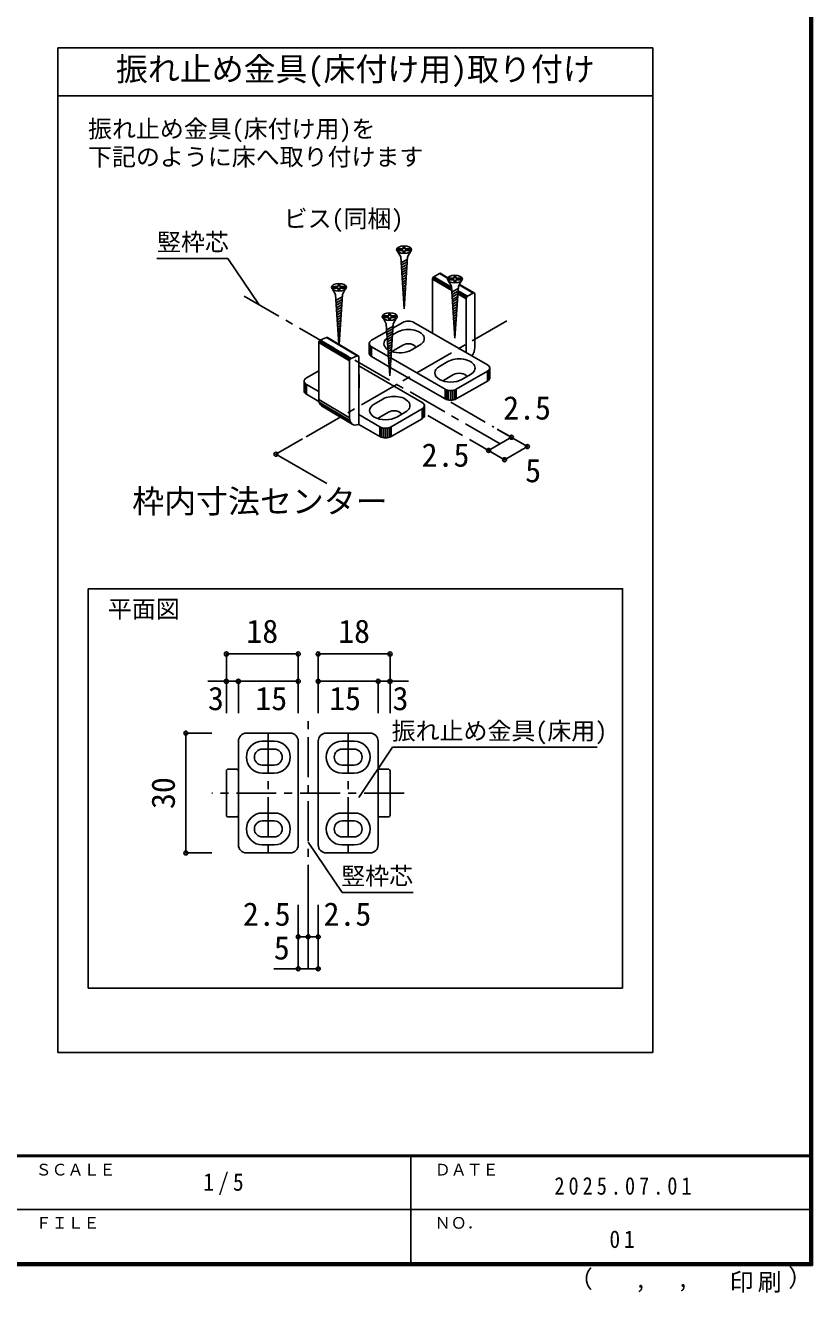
# Model space of a CAD drawing. Units: millimetres, scale not verified, with parts at other scales. Extents: x -584 to 586, y -431 to 418.
# Drawn here: x 290.1 to 586, y -430.7 to 45.5 of the extents above; entities that cross this region are included whole.
import ezdxf
from ezdxf.enums import TextEntityAlignment as Align

# ---------------------------------------------------------------- set-up
doc = ezdxf.new("R2010")
doc.units = ezdxf.units.MM
doc.header["$LTSCALE"] = 3
doc.header["$PDMODE"] = 32
doc.header["$PDSIZE"] = 1.5
doc.linetypes.add('CHAIN1', pattern=[8, 5, -1, 1, -1])
for name, color, linetype in [('0-7_金物', 7, 'Continuous'), ('0-A_文字', 3, 'Continuous'), ('0-B_寸法', 7, 'Continuous'), ('1-4_枠', 4, 'CHAIN1'), ('1-7_金物', 7, 'Continuous'), ('1-A_文字', 7, 'Continuous'), ('1-B_寸法', 7, 'Continuous'), ('F-1_枠', 6, 'Continuous'), ('F-A_文字', 7, 'Continuous')]:
    doc.layers.add(name, color=color, linetype=linetype)
doc.styles.add('ＭＳ ゴシック', font='')
doc.styles.get('ＭＳ ゴシック').set_extended_font_data('MS Gothic')

msp = doc.modelspace()

# ---------------------------------------------------------------- linework, layer by layer
at = {"layer": '0-7_金物'}
for p, q in [((432.157, -37.601), (432.777, -37.601)), ((432.157, -38.511), (432.157, -37.601)), ((432.777, -38.511), (432.777, -37.601)), ((430.076, -39.574), (431.171, -41.47)), ((430.139, -38.511), (430.139, -39.131)), ((430.139, -38.511), (432.157, -38.511)), ((430.139, -39.131), (432.157, -39.131)), ((432.467, -61.041), (431.171, -41.47)), ((433.701, -42.414), (431.322, -43.761)), ((432.157, -40.041), (432.157, -39.131)), ((432.157, -40.041), (432.777, -40.041)), ((432.467, -61.041), (433.764, -41.47)), ((432.777, -38.511), (434.795, -38.511)), ((432.777, -39.131), (434.795, -39.131)), ((432.777, -40.041), (432.777, -39.131)), ((434.858, -39.574), (433.764, -41.47)), ((434.795, -39.131), (434.795, -38.511)), ((433.636, -43.391), (431.382, -44.667)), ((433.572, -44.368), (431.442, -45.574)), ((433.507, -45.345), (431.502, -46.48)), ((433.442, -46.322), (431.562, -47.386)), ((433.377, -47.299), (431.623, -48.292)), ((407.67, -52.648), (407.67, -51.738)), ((407.67, -51.738), (408.291, -51.738)), ((408.291, -52.648), (408.291, -51.738)), ((433.313, -48.276), (431.683, -49.199)), ((433.248, -49.253), (431.743, -50.105)), ((433.183, -50.229), (431.803, -51.011)), ((433.119, -51.206), (431.863, -51.917)), ((433.054, -52.183), (431.923, -52.824)), ((443.074, -70.118), (443.074, -49.91)), ((450.37, -54.122), (443.074, -49.91)), ((450.358, -53.936), (443.092, -49.741)), ((450.344, -53.719), (443.145, -49.562)), ((450.328, -53.486), (443.229, -49.387)), ((450.313, -53.253), (443.339, -49.226)), ((450.298, -53.035), (443.467, -49.091)), ((445.725, -47.766), (443.604, -48.991)), ((450.286, -52.849), (443.604, -48.991)), ((448.799, -49.541), (445.725, -47.766)), ((448.854, -49.435), (445.863, -47.708)), ((448.895, -49.372), (445.99, -47.695)), ((448.91, -49.351), (446.1, -47.729)), ((449.168, -50.597), (450.262, -52.492)), ((449.231, -49.533), (449.231, -50.154)), ((449.231, -49.533), (451.249, -49.533)), ((449.231, -50.154), (451.249, -50.154)), ((451.249, -48.624), (451.869, -48.624)), ((451.249, -49.533), (451.249, -48.624)), ((451.249, -51.063), (451.249, -50.154)), ((451.249, -51.063), (451.869, -51.063)), ((451.869, -49.533), (451.869, -48.624)), ((451.869, -49.533), (453.887, -49.533)), ((451.869, -50.154), (453.887, -50.154)), ((451.869, -51.063), (451.869, -50.154)), ((453.95, -50.597), (452.856, -52.492)), ((458.453, -55.115), (453.119, -52.035)), ((458.591, -55.056), (453.179, -51.932)), ((458.718, -55.044), (453.217, -51.867)), ((458.828, -55.078), (453.229, -51.845)), ((453.887, -50.154), (453.887, -49.533)), ((405.589, -53.711), (406.684, -55.607)), ((405.653, -52.648), (407.67, -52.648)), ((405.653, -52.648), (405.653, -53.268)), ((405.653, -53.268), (407.67, -53.268)), ((407.928, -74.388), (406.684, -55.607)), ((409.215, -56.552), (406.836, -57.898)), ((407.67, -54.178), (407.67, -53.268)), ((407.67, -54.178), (408.291, -54.178)), ((408.029, -74.448), (409.277, -55.607)), ((408.291, -52.648), (410.309, -52.648)), ((410.372, -53.711), (409.277, -55.607)), ((410.309, -53.268), (410.309, -52.648)), ((432.989, -53.16), (431.983, -53.73)), ((432.924, -54.137), (432.043, -54.636)), ((432.86, -55.114), (432.103, -55.542)), ((432.795, -56.091), (432.163, -56.449)), ((432.73, -57.068), (432.223, -57.355)), ((451.559, -72.064), (450.262, -52.492)), ((452.793, -53.437), (450.414, -54.784)), ((452.728, -54.414), (450.474, -55.69)), ((452.664, -55.391), (450.534, -56.596)), ((452.599, -56.368), (450.594, -57.503)), ((451.559, -72.064), (452.856, -52.492)), ((455.802, -57.258), (452.66, -55.444)), ((455.82, -57.089), (452.671, -55.272)), ((455.873, -56.911), (452.685, -55.07)), ((455.957, -56.735), (452.699, -54.854)), ((456.067, -56.575), (452.713, -54.639)), ((456.195, -56.44), (452.727, -54.437)), ((456.332, -56.34), (452.738, -54.265)), ((458.453, -55.115), (456.332, -56.34)), ((458.984, -55.421), (458.984, -75.629)), ((409.15, -57.529), (406.896, -58.805)), ((409.085, -58.505), (406.956, -59.711)), ((409.02, -59.482), (407.016, -60.617)), ((408.956, -60.459), (407.076, -61.523)), ((408.891, -61.436), (407.136, -62.43)), ((432.666, -58.045), (432.283, -58.261)), ((432.601, -59.021), (432.343, -59.167)), ((452.534, -57.345), (450.654, -58.409)), ((452.469, -58.322), (450.714, -59.315)), ((452.405, -59.298), (450.774, -60.221)), ((452.34, -60.275), (450.834, -61.128)), ((452.275, -61.252), (450.894, -62.034)), ((455.802, -77.466), (455.802, -57.258)), ((408.826, -62.413), (407.196, -63.336)), ((408.762, -63.39), (407.256, -64.242)), ((408.697, -64.367), (407.316, -65.148)), ((408.632, -65.344), (407.376, -66.055)), ((408.567, -66.321), (407.436, -66.961)), ((424.681, -64.734), (425.776, -66.63)), ((424.744, -63.671), (426.762, -63.671)), ((424.744, -63.671), (424.744, -64.291)), ((424.744, -64.291), (426.762, -64.291)), ((427.072, -86.201), (425.776, -66.63)), ((426.762, -63.671), (426.762, -62.761)), ((426.762, -62.761), (427.383, -62.761)), ((426.762, -65.201), (426.762, -64.291)), ((426.762, -65.201), (427.383, -65.201)), ((427.072, -86.201), (428.369, -66.63)), ((427.383, -63.671), (427.383, -62.761)), ((427.383, -63.671), (429.4, -63.671)), ((428.261, -68.26), (431.937, -66.137)), ((429.464, -64.734), (428.369, -66.63)), ((429.4, -64.291), (429.4, -63.671)), ((463.757, -82.059), (436.179, -66.137)), ((452.21, -62.229), (450.955, -62.94)), ((452.146, -63.206), (451.015, -63.846)), ((452.081, -64.183), (451.075, -64.753)), ((452.016, -65.16), (451.135, -65.659)), ((451.952, -66.137), (451.195, -66.565)), ((408.503, -67.297), (407.496, -67.867)), ((408.438, -68.274), (407.556, -68.773)), ((408.373, -69.251), (407.616, -69.68)), ((408.309, -70.228), (407.676, -70.586)), ((408.244, -71.205), (407.736, -71.492)), ((420.269, -72.874), (425.971, -69.582)), ((428.306, -67.574), (425.928, -68.921)), ((428.242, -68.551), (425.988, -69.827)), ((428.177, -69.528), (426.048, -70.734)), ((428.112, -70.505), (426.108, -71.64)), ((429.815, -69.812), (428.092, -70.807)), ((451.887, -67.113), (451.255, -67.471)), ((451.822, -68.09), (451.315, -68.378)), ((451.757, -69.067), (451.375, -69.284)), ((451.693, -70.044), (451.435, -70.19)), ((411.958, -80.579), (400.388, -73.684)), ((400.388, -73.684), (400.388, -95.118)), ((411.978, -80.402), (400.407, -73.508)), ((412.035, -80.221), (400.465, -73.327)), ((412.126, -80.049), (400.556, -73.154)), ((412.245, -79.895), (400.675, -73.001)), ((412.384, -79.772), (400.814, -72.878)), ((400.962, -72.794), (403.26, -71.829)), ((412.533, -79.688), (400.962, -72.794)), ((414.831, -78.724), (403.26, -71.829)), ((414.979, -78.684), (403.409, -71.789)), ((415.118, -78.69), (403.548, -71.796)), ((415.237, -78.744), (403.667, -71.849)), ((408.179, -72.182), (407.796, -72.398)), ((408.114, -73.159), (407.856, -73.305)), ((419.391, -74.098), (419.391, -77.773)), ((419.493, -74.547), (419.493, -78.221)), ((419.793, -74.964), (419.793, -78.639)), ((420.269, -75.323), (420.269, -78.997)), ((426.594, -78.974), (420.269, -75.323)), ((428.048, -71.482), (426.168, -72.546)), ((427.983, -72.459), (426.228, -73.452)), ((427.918, -73.436), (426.288, -74.359)), ((427.853, -74.413), (426.348, -75.265)), ((427.789, -75.389), (426.408, -76.171)), ((431.937, -74.711), (428.755, -76.548)), ((438.301, -74.711), (435.119, -76.548)), ((411.958, -80.579), (411.958, -102.013)), ((412.533, -79.688), (414.831, -78.724)), ((415.405, -104.463), (415.405, -79.132)), ((426.847, -82.795), (420.269, -78.997)), ((427.724, -76.366), (426.468, -77.077)), ((427.659, -77.343), (426.528, -77.984)), ((427.595, -78.32), (426.588, -78.89)), ((427.53, -79.297), (426.648, -79.796)), ((427.465, -80.274), (426.708, -80.702)), ((447.847, -91.245), (427.516, -79.507)), ((445.725, -82.672), (448.907, -80.834)), ((395.783, -87.011), (400.388, -84.352)), ((439.27, -96.196), (415.405, -82.418)), ((427.4, -81.251), (426.768, -81.609)), ((427.336, -82.228), (426.828, -82.515)), ((427.271, -83.205), (426.888, -83.421)), ((427.206, -84.181), (426.948, -84.327)), ((447.847, -94.919), (427.281, -83.046)), ((463.757, -84.509), (452.089, -91.245)), ((463.757, -84.509), (463.757, -88.183)), ((464.233, -84.15), (464.233, -87.824)), ((464.533, -83.732), (464.533, -87.406)), ((464.635, -83.284), (464.635, -86.958)), ((394.904, -88.236), (394.904, -91.91)), ((395.007, -88.684), (395.007, -92.358)), ((395.306, -89.102), (395.306, -92.776)), ((400.388, -92.119), (395.783, -89.46)), ((395.783, -89.46), (395.783, -93.135)), ((415.572, -86.398), (415.572, -90.073)), ((451.029, -85.733), (447.847, -87.571)), ((463.757, -88.183), (452.089, -94.919)), ((454.211, -87.571), (457.393, -85.733)), ((400.45, -95.829), (395.783, -93.135)), ((411.958, -102.013), (400.388, -95.118)), ((421.239, -96.809), (424.421, -94.972)), ((447.847, -91.245), (447.847, -94.919)), ((448.468, -91.52), (448.468, -95.194)), ((449.192, -91.693), (449.192, -95.367)), ((449.968, -91.752), (449.968, -95.426)), ((450.744, -91.693), (450.744, -95.367)), ((451.468, -91.52), (451.468, -95.194)), ((452.089, -91.245), (452.089, -94.919)), ((412.075, -102.972), (400.505, -96.078)), ((412.42, -103.767), (400.85, -96.873)), ((412.968, -104.345), (401.397, -97.45)), ((426.542, -99.871), (423.36, -101.708)), ((439.27, -98.646), (427.603, -105.382)), ((429.724, -101.708), (432.906, -99.871)), ((439.27, -98.646), (439.27, -102.32)), ((439.747, -98.287), (439.747, -101.961)), ((440.047, -97.869), (440.047, -101.544)), ((440.149, -97.421), (440.149, -101.095)), ((423.36, -105.382), (415.405, -100.789)), ((423.36, -109.056), (415.405, -104.463)), ((439.27, -102.32), (427.603, -109.056)), ((423.36, -105.382), (423.36, -109.056)), ((423.981, -105.657), (423.981, -109.332)), ((424.705, -105.83), (424.705, -109.505)), ((425.481, -105.889), (425.481, -109.564)), ((426.258, -105.83), (426.258, -109.505)), ((426.981, -105.657), (426.981, -109.332)), ((427.603, -105.382), (427.603, -109.056)), ((313.675, -316.318), (313.675, -166.238)), ((514.59, -316.318), (313.675, -316.318))]:
    msp.add_line(p, q, dxfattribs=at)
for points in [[(408.291, -54.178), (408.291, -53.268), (410.309, -53.268)], [(427.383, -65.201), (427.383, -64.291), (429.4, -64.291)], [(313.675, -166.238), (514.59, -166.238), (514.59, -316.318)]]:
    msp.add_lwpolyline(points, dxfattribs=at)
for centre in [(432.467, -38.821), (407.981, -52.958), (451.559, -49.844), (427.072, -63.981)]:
    msp.add_ellipse(centre, major_axis=(2.826, 0), ratio=0.5, dxfattribs=at)
for centre, major_axis, ratio, start_param, end_param in [((443.604, -49.603), (0.375, 0.65), 0.57735, 0.7853982, 2.3561945), ((445.725, -48.379), (0.375, 0.65), 0.57735, 6.2831853, 7.0685835), ((456.332, -56.952), (0.375, 0.65), 0.57735, 0.7853982, 2.3561945), ((458.453, -55.727), (0.375, 0.65), 0.57735, 5.4977871, 7.0685835), ((434.058, -67.362), (-3, 0), 0.57735, 3.9269908, 5.4977871), ((434.058, -72.261), (6, 0), 0.57735, 5.4977871, 8.6393798), ((400.962, -73.443), (0.384, 0.644), 0.663414, 0.7318184, 2.3026147), ((403.26, -72.479), (0.384, 0.644), 0.663414, 6.2296055, 7.0150037), ((422.391, -74.098), (-3, 0), 0.57735, 5.4977871, 7.0685835), ((430.876, -74.098), (6, 0), 0.57735, 2.4831952, 3.8764508), ((434.058, -75.935), (3, 0), 0.57735, 0.2617994, 2.3561945), ((455.802, -77.466), (2.25, 3.897), 0.57735, 4.712389, 5.4977871), ((412.533, -80.337), (0.384, 0.644), 0.663414, 0.7318184, 2.3026147), ((414.831, -79.373), (0.384, 0.644), 0.663414, 5.4442074, 7.0150037), ((422.391, -77.773), (-3, 0), 0.57735, 6.2831853, 7.0685835), ((430.876, -74.098), (6, 0), 0.57735, 4.1506266, 5.4977871), ((430.876, -77.773), (3, 0), 0.57735, 2.3561945, 2.7802255), ((453.15, -83.284), (6, 0), 0.57735, 5.4977871, 8.6393798), ((409.572, -86.398), (6, 0), 0.57735, 6.047146, 6.5192246), ((449.968, -85.121), (6, 0), 0.57735, 2.3561945, 5.4977871), ((453.15, -86.958), (3, 0), 0.57735, 0.2617994, 2.3561945), ((461.635, -83.284), (-3, 0), 0.57735, 2.3561945, 3.9269908), ((397.904, -88.236), (-3, 0), 0.57735, 5.4977871, 7.0685835), ((409.572, -90.073), (6, 0), 0.57735, 6.047146, 6.5192246), ((449.968, -88.795), (3, 0), 0.57735, 2.3561945, 2.7802255), ((461.635, -86.958), (-3, 0), 0.57735, 2.3561945, 3.1415927), ((397.904, -91.91), (-3, 0), 0.57735, 6.2831853, 7.0685835), ((403.835, -93.672), (2.304, 3.866), 0.663414, 2.3026147, 3.0880129), ((428.663, -97.421), (6, 0), 0.57735, 5.4977871, 8.6393798), ((449.968, -90.02), (-3, 0), 0.57735, 0.7853982, 2.3561945), ((449.968, -93.694), (-3, 0), 0.57735, 0.7853982, 2.3561945), ((425.481, -99.258), (6, 0), 0.57735, 2.3561945, 5.4977871), ((428.663, -101.095), (3, 0), 0.57735, 0.2617994, 2.3561945), ((437.149, -97.421), (-3, 0), 0.57735, 2.3561945, 3.9269908), ((415.405, -100.566), (2.304, 3.866), 0.663414, 2.3026147, 3.873411), ((425.481, -102.933), (3, 0), 0.57735, 2.3561945, 2.7802255), ((437.149, -101.095), (-3, 0), 0.57735, 2.3561945, 3.1415927), ((425.481, -104.157), (-3, 0), 0.57735, 0.7853982, 2.3561945), ((425.481, -107.832), (-3, 0), 0.57735, 0.7853982, 2.3561945)]:
    msp.add_ellipse(centre, major_axis=major_axis, ratio=ratio, start_param=start_param, end_param=end_param, dxfattribs=at)
at = {"layer": '0-A_文字'}
for p, q in [((302.356, -340.5), (302.356, 36.98)), ((302.356, 36.98), (525.984, 36.98)), ((525.984, -340.5), (525.984, 36.98)), ((302.356, 18.98), (525.984, 18.98)), ((302.356, -340.5), (525.984, -340.5))]:
    msp.add_line(p, q, dxfattribs=at)
at = {"layer": '0-A_文字', "color": 4}
for p, q in [((366.246, -42.122), (339.603, -42.122)), ((378.056, -59.577), (366.246, -42.122)), ((415.427, -244.624), (428.161, -225.803)), ((428.161, -225.803), (504.954, -225.803)), ((396.458, -261.487), (409.192, -280.307)), ((409.192, -280.307), (435.835, -280.307))]:
    msp.add_line(p, q, dxfattribs=at)
at = {"layer": '0-B_寸法', "color": 4, "linetype": 'CHAIN1'}
for p, q in [((468.502, -111.796), (371.211, -55.625)), ((471.017, -65.62), (395.567, -109.181)), ((449.968, -96.144), (466.232, -105.534)), ((441.391, -101.095), (459.029, -111.279))]:
    msp.add_line(p, q, dxfattribs=at)
at = {"layer": '0-B_寸法', "color": 4}
for p, q in [((472.79, -109.32), (464.214, -114.272)), ((472.79, -109.32), (467.408, -106.213)), ((478.79, -112.784), (467.606, -106.327)), ((384.297, -115.688), (394.283, -109.922)), ((459.029, -111.279), (464.214, -114.272)), ((470.214, -117.736), (459.029, -111.279)), ((470.214, -117.736), (478.79, -112.784)), ((384.297, -115.688), (403.425, -126.731))]:
    msp.add_line(p, q, dxfattribs=at)
at = {"layer": '0-B_寸法'}
for p in [(472.79, -109.32), (464.214, -114.272), (478.79, -112.784), (384.297, -115.688), (470.214, -117.736)]:
    msp.add_point(p, dxfattribs=at)
at = {"layer": '1-4_枠'}
for p, q in [((396.433, -308.997), (396.433, -214.478)), ((381.433, -220.478), (381.433, -265.478)), ((411.433, -220.478), (411.433, -265.478)), ((432.433, -242.978), (360.16, -242.978))]:
    msp.add_line(p, q, dxfattribs=at)
at = {"layer": '1-7_金物'}
for p, q in [((370.183, -262.478), (370.183, -223.478)), ((373.183, -220.478), (389.683, -220.478)), ((383.683, -223.478), (379.183, -223.478)), ((392.683, -262.478), (392.683, -223.478)), ((400.183, -262.478), (400.183, -223.478)), ((419.683, -220.478), (403.183, -220.478)), ((409.183, -223.478), (413.683, -223.478)), ((422.683, -262.478), (422.683, -223.478)), ((383.683, -226.478), (379.183, -226.478)), ((409.183, -226.478), (413.683, -226.478)), ((379.183, -232.478), (383.683, -232.478)), ((413.683, -232.478), (409.183, -232.478)), ((365.683, -251.228), (365.683, -234.728)), ((369.433, -233.978), (366.433, -233.978)), ((383.683, -235.478), (379.183, -235.478)), ((409.183, -235.478), (413.683, -235.478)), ((423.433, -233.978), (426.433, -233.978)), ((427.183, -251.228), (427.183, -234.728)), ((369.433, -251.978), (366.433, -251.978)), ((379.183, -250.478), (383.683, -250.478)), ((413.683, -250.478), (409.183, -250.478)), ((423.433, -251.978), (426.433, -251.978)), ((383.683, -253.478), (379.183, -253.478)), ((409.183, -253.478), (413.683, -253.478)), ((379.183, -259.478), (383.683, -259.478)), ((413.683, -259.478), (409.183, -259.478)), ((389.683, -265.478), (373.183, -265.478)), ((379.183, -262.478), (383.683, -262.478)), ((403.183, -265.478), (419.683, -265.478)), ((413.683, -262.478), (409.183, -262.478))]:
    msp.add_line(p, q, dxfattribs=at)
for centre, radius, start, end in [((373.183, -223.478), 3, 90, 180), ((379.183, -229.478), 6, 90, 270), ((383.683, -229.478), 6, 270, 90), ((389.683, -223.478), 3, 0, 90), ((403.183, -223.478), 3, 90, 180), ((409.183, -229.478), 6, 90, 270), ((413.683, -229.478), 6, 270, 90), ((419.683, -223.478), 3, 0, 90), ((379.183, -229.478), 3, 90, 270), ((383.683, -229.478), 3, 270, 90), ((409.183, -229.478), 3, 90, 270), ((413.683, -229.478), 3, 270, 90), ((366.433, -234.728), 0.75, 90, 180), ((369.433, -234.728), 0.75, 0, 90), ((423.433, -234.728), 0.75, 90, 180), ((426.433, -234.728), 0.75, 0, 90), ((366.433, -251.228), 0.75, 180, 270), ((369.433, -251.228), 0.75, 270, 0), ((379.183, -256.478), 6, 90, 270), ((383.683, -256.478), 6, 270, 90), ((409.183, -256.478), 6, 90, 270), ((413.683, -256.478), 6, 270, 90), ((423.433, -251.228), 0.75, 180, 270), ((426.433, -251.228), 0.75, 270, 0), ((379.183, -256.478), 3, 90, 270), ((383.683, -256.478), 3, 270, 90), ((409.183, -256.478), 3, 90, 270), ((413.683, -256.478), 3, 270, 90), ((373.183, -262.478), 3, 180, 270), ((389.683, -262.478), 3, 270, 0), ((403.183, -262.478), 3, 180, 270), ((419.683, -262.478), 3, 270, 0)]:
    msp.add_arc(centre, radius, start, end, dxfattribs=at)
at = {"layer": '1-B_寸法', "color": 4}
for p, q in [((365.683, -190.713), (392.683, -190.713)), ((365.683, -190.713), (365.683, -200.978)), ((392.683, -190.713), (392.683, -200.978)), ((400.183, -190.713), (400.183, -200.978)), ((427.183, -190.713), (400.183, -190.713)), ((427.183, -190.713), (427.183, -200.978)), ((358.744, -200.978), (370.183, -200.978)), ((365.683, -200.978), (365.683, -212.978)), ((370.183, -200.978), (370.183, -212.978)), ((370.183, -200.978), (392.683, -200.978)), ((392.683, -200.978), (392.683, -212.978)), ((422.683, -200.978), (400.183, -200.978)), ((400.183, -200.978), (400.183, -212.978)), ((422.683, -200.978), (422.683, -212.978)), ((434.122, -200.978), (422.683, -200.978)), ((427.183, -200.978), (427.183, -212.978)), ((350.453, -220.478), (360.16, -220.478)), ((350.453, -265.478), (350.453, -220.478)), ((350.453, -265.478), (360.16, -265.478)), ((392.683, -296.988), (392.683, -284.988)), ((396.433, -296.988), (396.433, -284.988)), ((400.183, -296.988), (400.183, -284.988)), ((392.683, -296.988), (392.683, -308.997)), ((392.683, -296.988), (396.433, -296.988)), ((396.433, -296.988), (400.183, -296.988)), ((400.183, -308.997), (400.183, -296.988)), ((400.183, -308.997), (383.503, -308.997))]:
    msp.add_line(p, q, dxfattribs=at)
at = {"layer": '1-B_寸法'}
for p in [(365.683, -190.713), (392.683, -190.713), (400.183, -190.713), (427.183, -190.713), (365.683, -200.978), (370.183, -200.978), (392.683, -200.978), (400.183, -200.978), (422.683, -200.978), (427.183, -200.978), (350.453, -220.478), (350.453, -265.478), (392.683, -296.988), (396.433, -296.988), (400.183, -296.988), (392.683, -308.997), (400.183, -308.997)]:
    msp.add_point(p, dxfattribs=at)
at = {"layer": 'F-1_枠'}
for p, q in [((584.992, 417.5), (584.992, -420.5)), ((585.492, 417.5), (585.492, -420.5)), ((585.992, 417.5), (585.992, -420.5)), ((585.992, -379), (-584.008, -379)), ((585.992, -379.5), (-584.008, -379.5)), ((434.992, -379.5), (434.992, -419.5)), ((0.992, -399.5), (584.992, -399.501)), ((585.992, -419.5), (-584.008, -419.5)), ((585.992, -420), (-584.008, -420)), ((585.992, -420.5), (-584.008, -420.5))]:
    msp.add_line(p, q, dxfattribs=at)

# ---------------------------------------------------------------- texts
at = {"layer": '0-A_文字', "color": 7, "style": 'ＭＳ ゴシック'}
for s, height, p in [('振れ止め金具(床付け用)取り付け', 8.798, (324.17, 21.98)), ('振れ止め金具(床付け用)を', 6.598, (313.702, 1.305)), ('下記のように床へ取り付けます', 6.598, (313.702, -9.217)), ('平面図', 6.598, (321.14, -179.124))]:
    msp.add_text(s, height=height, dxfattribs=at).set_placement(p, align=Align.BOTTOM_LEFT)
at = {"layer": '0-B_寸法', "style": 'ＭＳ ゴシック'}
for s, height, p in [('ビス(同梱)', 6.598, (387.21, -32.423)), ('2.5', 8.798, (469.692, -105.286)), ('2.5', 8.798, (439.054, -123.006)), ('5', 8.798, (477.975, -128.844)), ('枠内寸法センター', 8.798, (330.291, -140.39))]:
    msp.add_text(s, height=height, dxfattribs=at).set_placement(p, align=Align.BOTTOM_LEFT)
at = {"layer": '1-A_文字', "style": 'ＭＳ ゴシック'}
for s, p in [('竪枠芯', (339.603, -41.223)), ('振れ止め金具(床用)', (427.804, -224.904)), ('竪枠芯', (408.835, -279.408))]:
    msp.add_text(s, height=6.598, dxfattribs=at).set_placement(p, align=Align.BOTTOM_LEFT)
at = {"layer": '1-B_寸法', "style": 'ＭＳ ゴシック'}
for s, p in [('18', (373.183, -189.213)), ('18', (407.683, -189.213)), ('3', (358.744, -214.478)), ('15', (376.558, -214.478)), ('15', (404.308, -214.478)), ('3', (428.122, -214.478)), ('2.5', (371.87, -295.488)), ('2.5', (402.188, -295.488)), ('5', (383.503, -308.164))]:
    msp.add_text(s, height=8.798, dxfattribs=at).set_placement(p, align=Align.BOTTOM_LEFT)
msp.add_text('30', height=8.798, rotation=90, dxfattribs=at).set_placement((348.953, -248.978), align=Align.BOTTOM_LEFT)
at = {"layer": 'F-A_文字', "style": 'ＭＳ ゴシック'}
for s, height, p in [('ＳＣＡＬＥ', 4.399, (293.992, -388)), ('ＤＡＴＥ', 4.399, (443.992, -388)), ('ＦＩＬＥ', 4.399, (293.992, -408)), ('ＮＯ．', 4.399, (443.992, -408)), ('（', 6.598, (494.395, -430.831)), ('）', 6.598, (576.832, -430.413)), (',', 6.598, (519.12, -430.831)), (',', 6.598, (535.011, -430.553))]:
    msp.add_text(s, height=height, dxfattribs=at).set_placement(p, align=Align.BOTTOM_LEFT)
at = {"layer": 'F-A_文字', "char_height": 6.598, "attachment_point": 7, "style": 'ＭＳ ゴシック'}
for s, insert in [('\\T1.38;\\W0.9;1/5', (356.992, -394)), ('\\T1.39;\\W0.85;2025.07.01', (488.939, -393.98)), ('\\T1.36;\\W0.9;01', (509.617, -414)), ('\\T1.17;印刷', (554.807, -430.692))]:
    msp.add_mtext(s, dxfattribs=dict(at, insert=insert))

doc.saveas('drawing.dxf')
